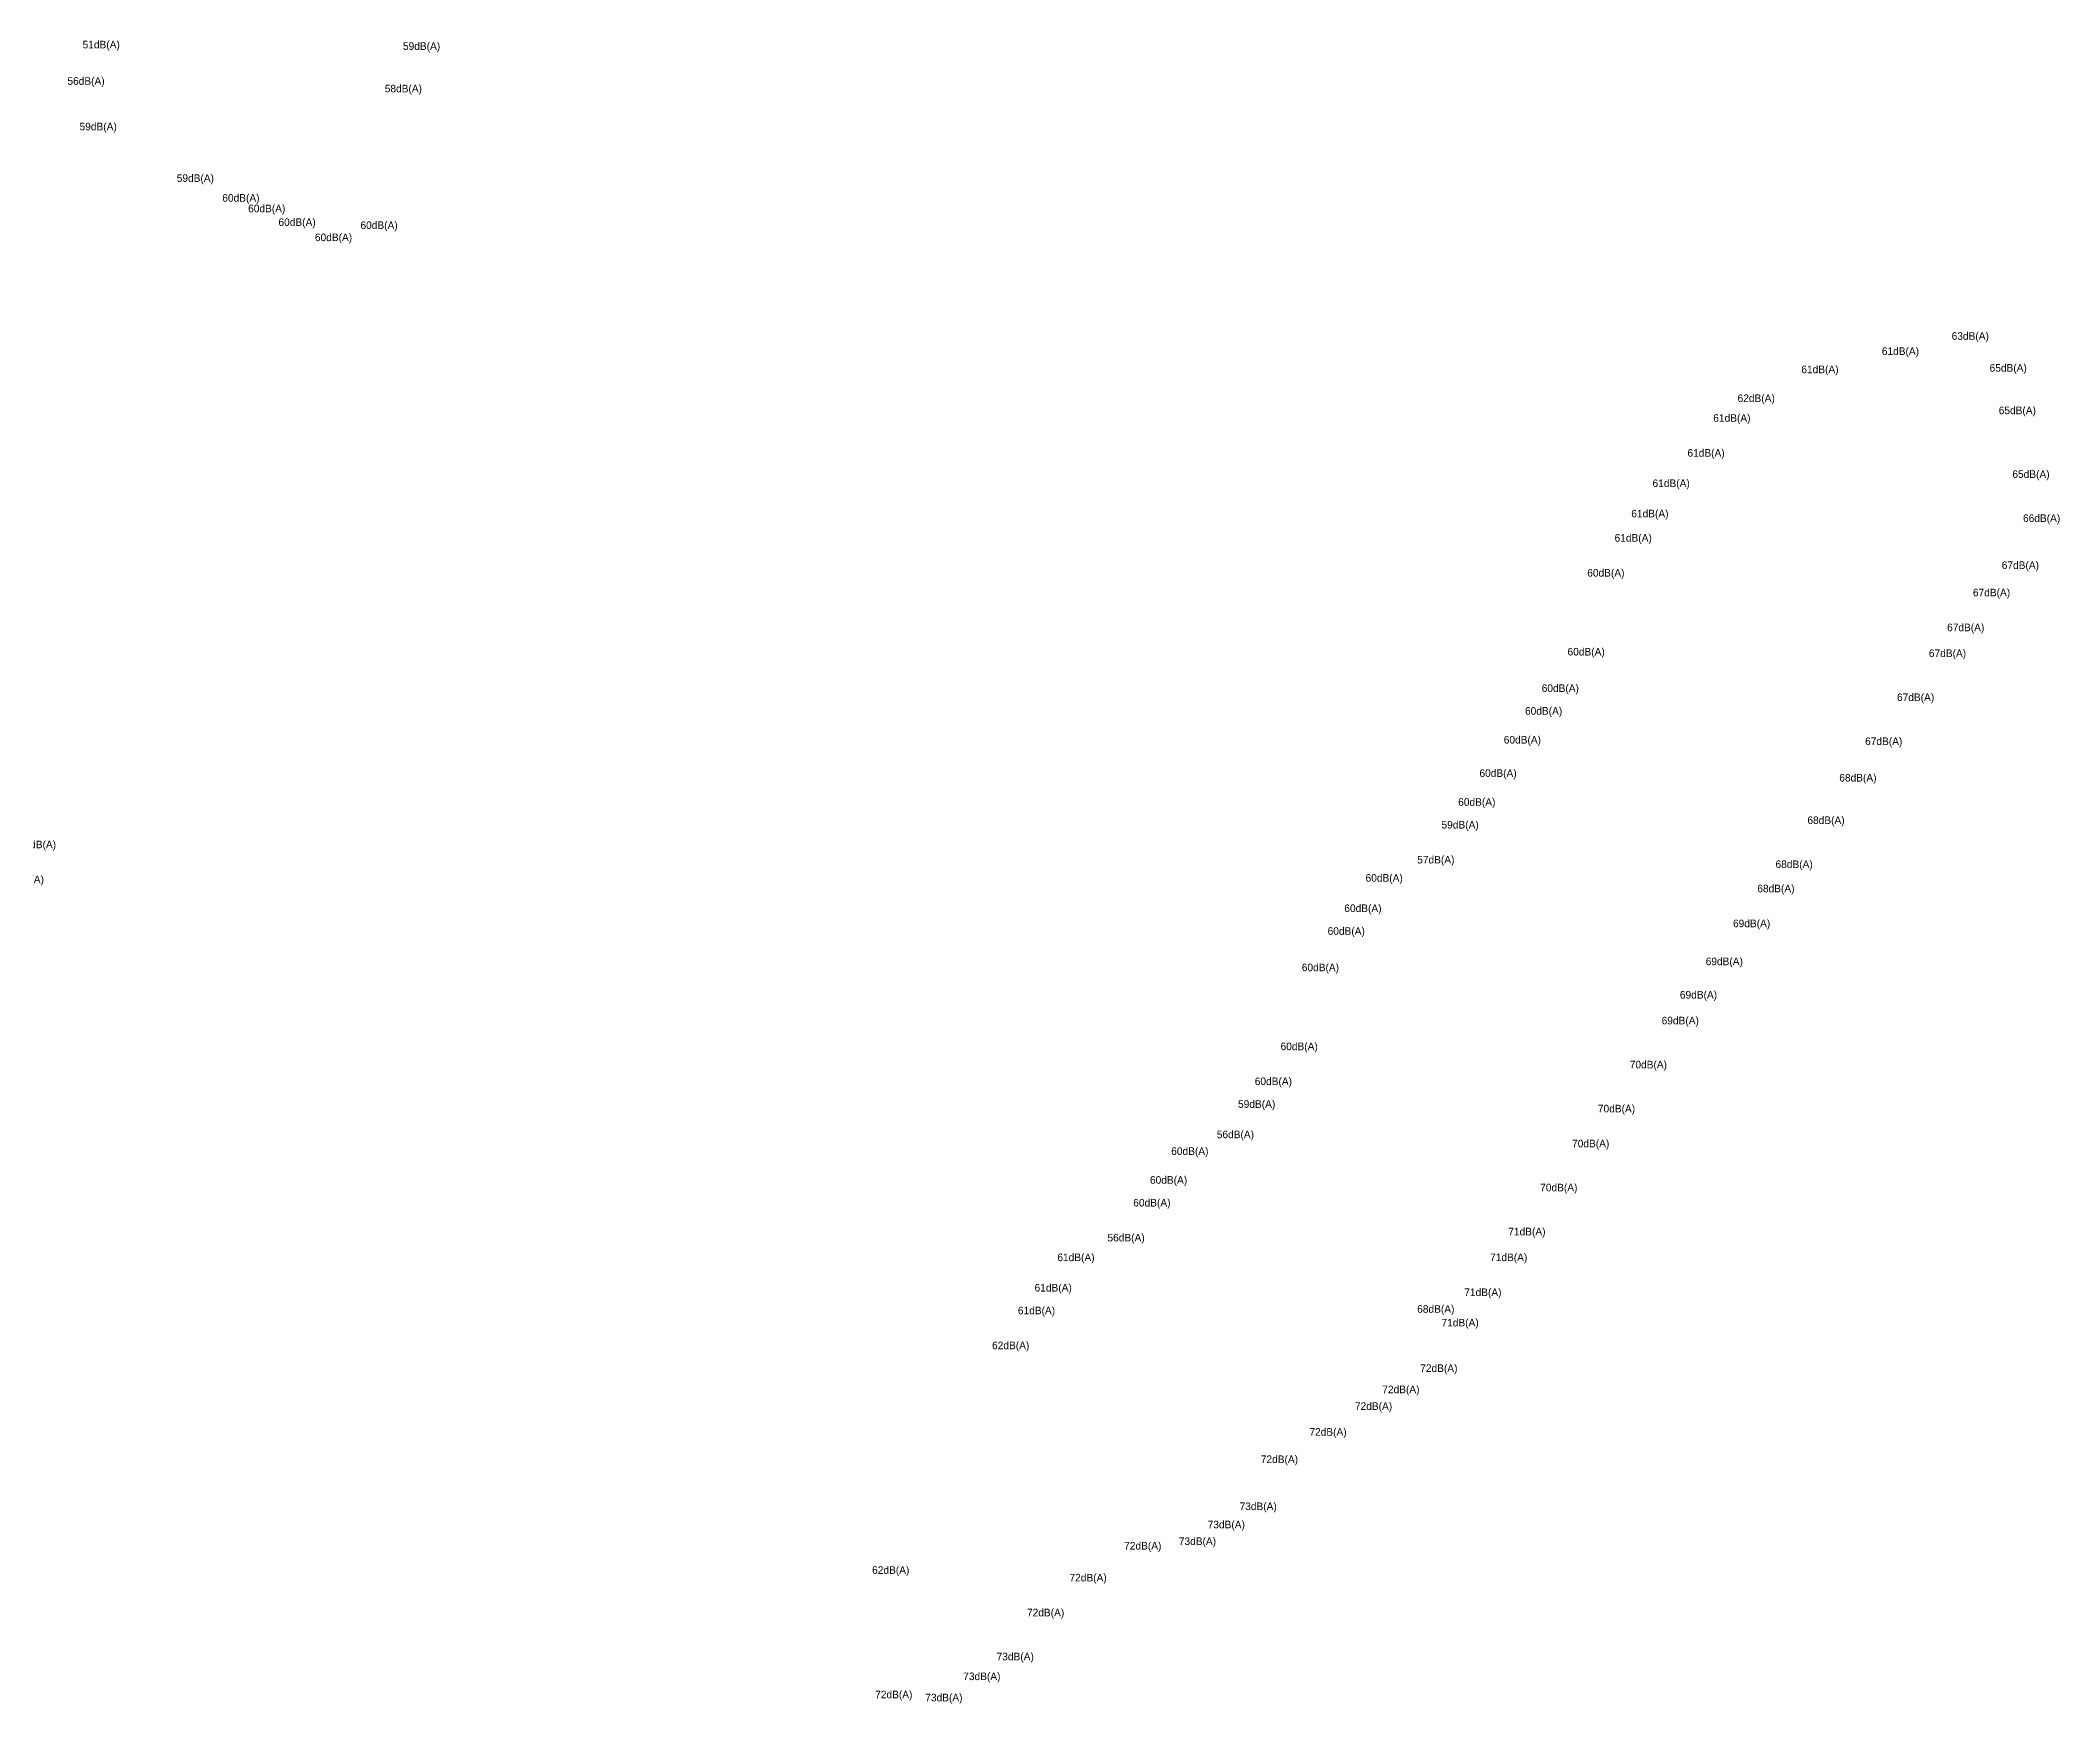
# Model space of a CAD drawing. Extents: x 846089 to 846361, y 827424 to 827644.
# Drawn here: x 846228.5 to 846361.5, y 827424.5 to 827534.1 of the extents above; entities that cross this region are included whole.
import ezdxf
from ezdxf.enums import TextEntityAlignment as Align

# ---------------------------------------------------------------- set-up
doc = ezdxf.new("R2010")
doc.units = 0
doc.layers.add('SPL_Between_70_and_76dB', color=30, linetype='Continuous')
doc.layers.add('SPL_No_Exceedance', color=3, linetype='Continuous')
doc.styles.add('LiberationSerif', font='LiberationSerif-Regular.ttf')

msp = doc.modelspace()

# ---------------------------------------------------------------- texts
at = {"layer": 'SPL_Between_70_and_76dB', "style": 'LiberationSerif'}
for s, p in [('71dB(A)', (846326.4, 827455.6)), ('71dB(A)', (846325.2, 827453.9)), ('71dB(A)', (846323.5, 827451.6)), ('71dB(A)', (846322, 827449.6)), ('72dB(A)', (846320.6, 827446.6)), ('72dB(A)', (846318.1, 827445.2)), ('72dB(A)', (846316.3, 827444.1)), ('72dB(A)', (846313.3, 827442.4)), ('72dB(A)', (846310.1, 827440.6)), ('73dB(A)', (846308.7, 827437.5)), ('73dB(A)', (846304.7, 827435.2)), ('73dB(A)', (846306.6, 827436.3)), ('72dB(A)', (846301.1, 827434.9)), ('72dB(A)', (846297.5, 827432.8)), ('72dB(A)', (846294.7, 827430.5)), ('73dB(A)', (846292.7, 827427.6)), ('73dB(A)', (846290.5, 827426.3)), ('72dB(A)', (846284.7, 827425.1)), ('73dB(A)', (846288, 827424.9))]:
    msp.add_text(s, height=0.5, dxfattribs=at).set_placement(p, align=Align.MIDDLE_CENTER)
at = {"layer": 'SPL_No_Exceedance', "style": 'LiberationSerif'}
for s, p in [('51dB(A)', (846232.5, 827533.8)), ('59dB(A)', (846253.6, 827533.7)), ('56dB(A)', (846231.5, 827531.4)), ('58dB(A)', (846252.4, 827530.9)), ('59dB(A)', (846232.3, 827528.4)), ('59dB(A)', (846238.7, 827525)), ('60dB(A)', (846241.7, 827523.7)), ('60dB(A)', (846243.4, 827523)), ('60dB(A)', (846245.4, 827522.1)), ('60dB(A)', (846250.8, 827521.9)), ('60dB(A)', (846247.8, 827521.1)), ('61dB(A)', (846351, 827513.6)), ('63dB(A)', (846355.6, 827514.6)), ('61dB(A)', (846345.7, 827512.4)), ('65dB(A)', (846358.1, 827512.5)), ('62dB(A)', (846341.5, 827510.5)), ('65dB(A)', (846358.7, 827509.7)), ('61dB(A)', (846339.9, 827509.2)), ('61dB(A)', (846338.2, 827506.9)), ('61dB(A)', (846335.9, 827504.9)), ('65dB(A)', (846359.6, 827505.5)), ('61dB(A)', (846334.5, 827502.9)), ('66dB(A)', (846360.3, 827502.6)), ('61dB(A)', (846333.4, 827501.3)), ('60dB(A)', (846331.6, 827499)), ('67dB(A)', (846358.9, 827499.5)), ('67dB(A)', (846357, 827497.7)), ('67dB(A)', (846355.3, 827495.4)), ('60dB(A)', (846330.3, 827493.8)), ('67dB(A)', (846354.1, 827493.7)), ('60dB(A)', (846328.6, 827491.4)), ('60dB(A)', (846327.5, 827489.9)), ('67dB(A)', (846352, 827490.8)), ('60dB(A)', (846326.1, 827488)), ('67dB(A)', (846349.9, 827487.9)), ('60dB(A)', (846324.5, 827485.8)), ('68dB(A)', (846348.2, 827485.5)), ('60dB(A)', (846323.1, 827483.9)), ('59dB(A)', (846322, 827482.4)), ('68dB(A)', (846346.1, 827482.7)), ('62dB(A)', (846228.3, 827481.1)), ('57dB(A)', (846320.4, 827480.1)), ('68dB(A)', (846344, 827479.8)), ('62dB(A)', (846227.5, 827478.8)), ('60dB(A)', (846317, 827478.9)), ('68dB(A)', (846342.8, 827478.2)), ('60dB(A)', (846315.6, 827476.9)), ('60dB(A)', (846314.5, 827475.4)), ('69dB(A)', (846341.2, 827475.9)), ('60dB(A)', (846312.8, 827473)), ('69dB(A)', (846339.4, 827473.4)), ('69dB(A)', (846337.7, 827471.2)), ('69dB(A)', (846336.5, 827469.5)), ('60dB(A)', (846311.4, 827467.8)), ('70dB(A)', (846334.4, 827466.6)), ('60dB(A)', (846309.7, 827465.5)), ('59dB(A)', (846308.6, 827464)), ('70dB(A)', (846332.3, 827463.7)), ('56dB(A)', (846307.2, 827462)), ('60dB(A)', (846304.2, 827460.9)), ('70dB(A)', (846330.6, 827461.4)), ('60dB(A)', (846302.8, 827459)), ('70dB(A)', (846328.5, 827458.5)), ('60dB(A)', (846301.7, 827457.5)), ('56dB(A)', (846300, 827455.2)), ('61dB(A)', (846296.7, 827453.9)), ('61dB(A)', (846295.2, 827451.9)), ('61dB(A)', (846294.1, 827450.4)), ('68dB(A)', (846320.4, 827450.5)), ('62dB(A)', (846292.4, 827448.1)), ('62dB(A)', (846284.5, 827433.3))]:
    msp.add_text(s, height=0.5, dxfattribs=at).set_placement(p, align=Align.MIDDLE_CENTER)

doc.saveas('drawing.dxf')
